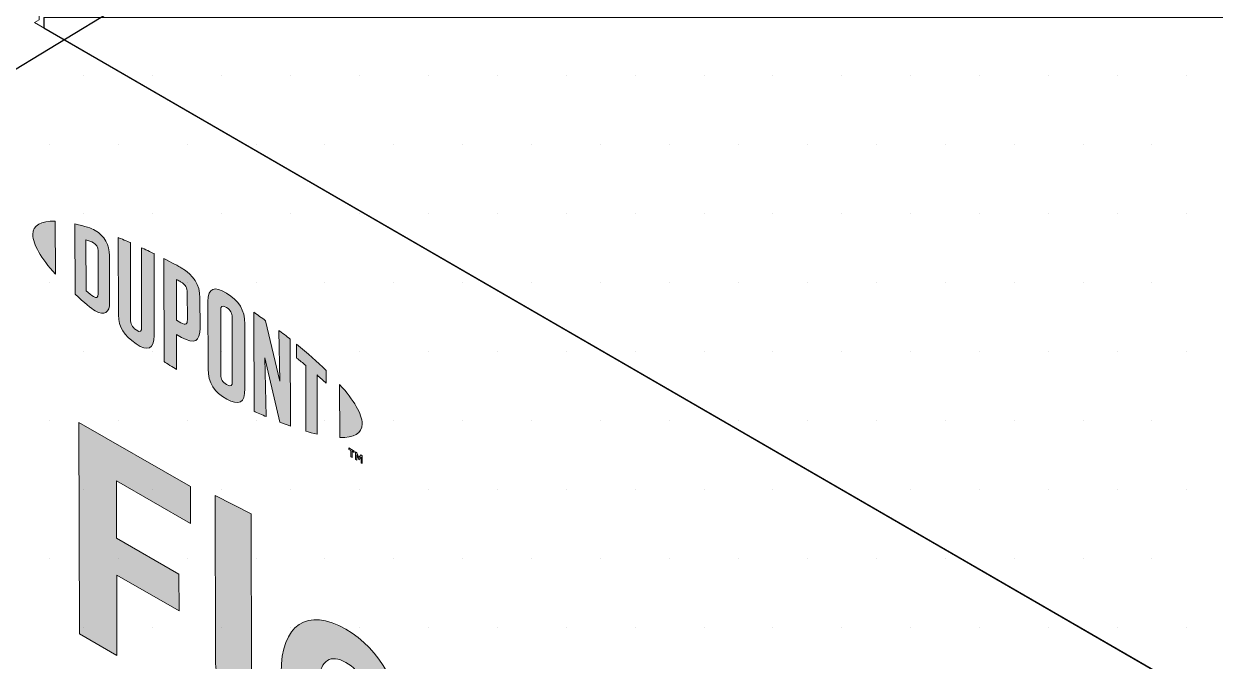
# Model space of a CAD drawing. Extents: x -1337 to 5791, y -3809 to 1769.
# Drawn here: x 672.42 to 695.76, y 1143.83 to 1156.31 of the extents above; entities that cross this region are included whole.
import ezdxf

# ---------------------------------------------------------------- set-up
doc = ezdxf.new("R2010")
doc.units = 0
doc.header["$MEASUREMENT"] = 0
doc.linetypes.add('AI-Linetype-49', pattern=[15, 9, -6])
for name, color, linetype, lineweight in [('.ATI-HATCH', 7, 'Continuous', 0), ('G-ANNO-TTLB', 7, 'Continuous', 0), ('TYVEK', 7, 'Continuous', 0)]:
    doc.layers.add(name, color=color, linetype=linetype, lineweight=lineweight)

# ---------------------------------------------------------------- blocks, each defined once
blk = doc.blocks.new('Block_88')
at = {"layer": '.ATI-HATCH'}
for points, knots in [([(699.603, 1114.952), (699.603, 1114.952), (728.372, 1098.309), (728.372, 1098.309), (728.372, 1098.309), (754.437, 1083.231), (754.437, 1083.231), (763.042, 1078.253), (774.053, 1081.193), (779.031, 1089.798), (780.616, 1092.538), (781.45, 1095.647), (781.45, 1098.812), (781.45, 1098.812), (781.45, 1132.236), (781.45, 1132.236), (781.45, 1132.236), (755.39, 1147.158), (755.39, 1147.158), (755.39, 1147.158), (755.39, 1147.146), (755.39, 1147.146), (755.39, 1147.146), (755.39, 1108.468), (755.39, 1108.468), (755.39, 1108.468), (728.372, 1124.097), (728.372, 1124.097), (728.372, 1124.097), (672.633, 1156.342), (672.633, 1156.342), (672.633, 1156.342), (672.719, 1156.39), (672.719, 1156.39), (672.719, 1156.39), (672.719, 1184.608), (672.719, 1184.608), (672.719, 1184.608), (650.324, 1197.447), (650.324, 1197.447), (650.324, 1197.447), (650.324, 1153.841), (650.324, 1153.841), (650.324, 1147.416), (653.749, 1141.478), (659.311, 1138.26), (659.311, 1138.26), (699.603, 1114.952), (699.603, 1114.952)], [0, 0, 0, 0, 1, 1, 1, 2, 2, 2, 3, 3, 3, 4, 4, 4, 5, 5, 5, 6, 6, 6, 7, 7, 7, 8, 8, 8, 9, 9, 9, 10, 10, 10, 11, 11, 11, 12, 12, 12, 13, 13, 13, 14, 14, 14, 15, 15, 15, 16, 16, 16, 16]), ([(728.372, 1124.097), (728.372, 1124.097), (755.34, 1108.497), (755.34, 1108.497), (755.34, 1108.497), (755.337, 1110.449), (755.337, 1110.449), (755.337, 1110.449), (755.39, 1122.418), (755.39, 1122.418), (755.39, 1122.418), (696.576, 1156.441), (696.576, 1156.441), (696.576, 1156.441), (672.811, 1156.441), (672.811, 1156.441), (672.811, 1156.441), (672.811, 1156.239), (672.811, 1156.239), (672.811, 1156.239), (728.372, 1124.097), (728.372, 1124.097)], [0, 0, 0, 0, 1, 1, 1, 2, 2, 2, 3, 3, 3, 4, 4, 4, 5, 5, 5, 6, 6, 6, 7, 7, 7, 7])]:
    blk.add_open_spline(points, degree=3, knots=knots, dxfattribs=at)
at = {"layer": '.ATI-HATCH', "color": 8, "lineweight": 0, "true_color": 0x808080}
for points in [[(673.595, 1155.293), (673.595, 1155.293), (673.595, 1155.293), (673.595, 1155.293)], [(674.945, 1155.293), (674.945, 1155.293), (674.945, 1155.293), (674.945, 1155.293)], [(676.295, 1155.293), (676.295, 1155.293), (676.295, 1155.293), (676.295, 1155.293)], [(677.645, 1155.293), (677.645, 1155.293), (677.645, 1155.293), (677.645, 1155.293)], [(678.995, 1155.293), (678.995, 1155.293), (678.995, 1155.293), (678.995, 1155.293)], [(680.345, 1155.293), (680.345, 1155.293), (680.345, 1155.293), (680.345, 1155.293)], [(681.695, 1155.293), (681.695, 1155.293), (681.695, 1155.293), (681.695, 1155.293)], [(683.045, 1155.293), (683.045, 1155.293), (683.045, 1155.293), (683.045, 1155.293)], [(684.395, 1155.293), (684.395, 1155.293), (684.395, 1155.293), (684.395, 1155.293)], [(685.745, 1155.293), (685.745, 1155.293), (685.745, 1155.293), (685.745, 1155.293)], [(687.095, 1155.293), (687.095, 1155.293), (687.095, 1155.293), (687.095, 1155.293)], [(688.445, 1155.293), (688.445, 1155.293), (688.445, 1155.293), (688.445, 1155.293)], [(689.795, 1155.293), (689.795, 1155.293), (689.795, 1155.293), (689.795, 1155.293)], [(691.145, 1155.293), (691.145, 1155.293), (691.145, 1155.293), (691.145, 1155.293)], [(692.495, 1155.293), (692.495, 1155.293), (692.495, 1155.293), (692.495, 1155.293)], [(693.845, 1155.293), (693.845, 1155.293), (693.845, 1155.293), (693.845, 1155.293)], [(695.195, 1155.293), (695.195, 1155.293), (695.195, 1155.293), (695.195, 1155.293)], [(672.92, 1153.943), (672.92, 1153.943), (672.92, 1153.943), (672.92, 1153.943)], [(674.27, 1153.943), (674.27, 1153.943), (674.27, 1153.943), (674.27, 1153.943)], [(675.62, 1153.943), (675.62, 1153.943), (675.62, 1153.943), (675.62, 1153.943)], [(676.97, 1153.943), (676.97, 1153.943), (676.97, 1153.943), (676.97, 1153.943)], [(678.32, 1153.943), (678.32, 1153.943), (678.32, 1153.943), (678.32, 1153.943)], [(679.67, 1153.943), (679.67, 1153.943), (679.67, 1153.943), (679.67, 1153.943)], [(681.02, 1153.943), (681.02, 1153.943), (681.02, 1153.943), (681.02, 1153.943)], [(682.37, 1153.943), (682.37, 1153.943), (682.37, 1153.943), (682.37, 1153.943)], [(683.72, 1153.943), (683.72, 1153.943), (683.72, 1153.943), (683.72, 1153.943)], [(685.07, 1153.943), (685.07, 1153.943), (685.07, 1153.943), (685.07, 1153.943)], [(686.42, 1153.943), (686.42, 1153.943), (686.42, 1153.943), (686.42, 1153.943)], [(687.77, 1153.943), (687.77, 1153.943), (687.77, 1153.943), (687.77, 1153.943)], [(689.12, 1153.943), (689.12, 1153.943), (689.12, 1153.943), (689.12, 1153.943)], [(690.47, 1153.943), (690.47, 1153.943), (690.47, 1153.943), (690.47, 1153.943)], [(691.82, 1153.943), (691.82, 1153.943), (691.82, 1153.943), (691.82, 1153.943)], [(693.17, 1153.943), (693.17, 1153.943), (693.17, 1153.943), (693.17, 1153.943)], [(694.52, 1153.943), (694.52, 1153.943), (694.52, 1153.943), (694.52, 1153.943)], [(673.595, 1152.593), (673.595, 1152.593), (673.595, 1152.593), (673.595, 1152.593)], [(674.945, 1152.593), (674.945, 1152.593), (674.945, 1152.593), (674.945, 1152.593)], [(676.295, 1152.593), (676.295, 1152.593), (676.295, 1152.593), (676.295, 1152.593)], [(677.645, 1152.593), (677.645, 1152.593), (677.645, 1152.593), (677.645, 1152.593)], [(678.995, 1152.593), (678.995, 1152.593), (678.995, 1152.593), (678.995, 1152.593)], [(680.345, 1152.593), (680.345, 1152.593), (680.345, 1152.593), (680.345, 1152.593)], [(681.695, 1152.593), (681.695, 1152.593), (681.695, 1152.593), (681.695, 1152.593)], [(683.045, 1152.593), (683.045, 1152.593), (683.045, 1152.593), (683.045, 1152.593)], [(684.395, 1152.593), (684.395, 1152.593), (684.395, 1152.593), (684.395, 1152.593)], [(685.745, 1152.593), (685.745, 1152.593), (685.745, 1152.593), (685.745, 1152.593)], [(687.095, 1152.593), (687.095, 1152.593), (687.095, 1152.593), (687.095, 1152.593)], [(688.445, 1152.593), (688.445, 1152.593), (688.445, 1152.593), (688.445, 1152.593)], [(689.795, 1152.593), (689.795, 1152.593), (689.795, 1152.593), (689.795, 1152.593)], [(691.145, 1152.593), (691.145, 1152.593), (691.145, 1152.593), (691.145, 1152.593)], [(692.495, 1152.593), (692.495, 1152.593), (692.495, 1152.593), (692.495, 1152.593)], [(693.845, 1152.593), (693.845, 1152.593), (693.845, 1152.593), (693.845, 1152.593)], [(695.195, 1152.593), (695.195, 1152.593), (695.195, 1152.593), (695.195, 1152.593)], [(672.92, 1151.243), (672.92, 1151.243), (672.92, 1151.243), (672.92, 1151.243)], [(674.27, 1151.243), (674.27, 1151.243), (674.27, 1151.243), (674.27, 1151.243)], [(675.62, 1151.243), (675.62, 1151.243), (675.62, 1151.243), (675.62, 1151.243)], [(676.97, 1151.243), (676.97, 1151.243), (676.97, 1151.243), (676.97, 1151.243)], [(678.32, 1151.243), (678.32, 1151.243), (678.32, 1151.243), (678.32, 1151.243)], [(679.67, 1151.243), (679.67, 1151.243), (679.67, 1151.243), (679.67, 1151.243)], [(681.02, 1151.243), (681.02, 1151.243), (681.02, 1151.243), (681.02, 1151.243)], [(682.37, 1151.243), (682.37, 1151.243), (682.37, 1151.243), (682.37, 1151.243)], [(683.72, 1151.243), (683.72, 1151.243), (683.72, 1151.243), (683.72, 1151.243)], [(685.07, 1151.243), (685.07, 1151.243), (685.07, 1151.243), (685.07, 1151.243)], [(686.42, 1151.243), (686.42, 1151.243), (686.42, 1151.243), (686.42, 1151.243)], [(687.77, 1151.243), (687.77, 1151.243), (687.77, 1151.243), (687.77, 1151.243)], [(689.12, 1151.243), (689.12, 1151.243), (689.12, 1151.243), (689.12, 1151.243)], [(690.47, 1151.243), (690.47, 1151.243), (690.47, 1151.243), (690.47, 1151.243)], [(691.82, 1151.243), (691.82, 1151.243), (691.82, 1151.243), (691.82, 1151.243)], [(693.17, 1151.243), (693.17, 1151.243), (693.17, 1151.243), (693.17, 1151.243)], [(694.52, 1151.243), (694.52, 1151.243), (694.52, 1151.243), (694.52, 1151.243)], [(673.595, 1149.893), (673.595, 1149.893), (673.595, 1149.893), (673.595, 1149.893)], [(674.945, 1149.893), (674.945, 1149.893), (674.945, 1149.893), (674.945, 1149.893)], [(676.295, 1149.893), (676.295, 1149.893), (676.295, 1149.893), (676.295, 1149.893)], [(677.645, 1149.893), (677.645, 1149.893), (677.645, 1149.893), (677.645, 1149.893)], [(678.995, 1149.893), (678.995, 1149.893), (678.995, 1149.893), (678.995, 1149.893)], [(680.345, 1149.893), (680.345, 1149.893), (680.345, 1149.893), (680.345, 1149.893)], [(681.695, 1149.893), (681.695, 1149.893), (681.695, 1149.893), (681.695, 1149.893)], [(683.045, 1149.893), (683.045, 1149.893), (683.045, 1149.893), (683.045, 1149.893)], [(684.395, 1149.893), (684.395, 1149.893), (684.395, 1149.893), (684.395, 1149.893)], [(685.745, 1149.893), (685.745, 1149.893), (685.745, 1149.893), (685.745, 1149.893)], [(687.095, 1149.893), (687.095, 1149.893), (687.095, 1149.893), (687.095, 1149.893)], [(688.445, 1149.893), (688.445, 1149.893), (688.445, 1149.893), (688.445, 1149.893)], [(689.795, 1149.893), (689.795, 1149.893), (689.795, 1149.893), (689.795, 1149.893)], [(691.145, 1149.893), (691.145, 1149.893), (691.145, 1149.893), (691.145, 1149.893)], [(692.495, 1149.893), (692.495, 1149.893), (692.495, 1149.893), (692.495, 1149.893)], [(693.845, 1149.893), (693.845, 1149.893), (693.845, 1149.893), (693.845, 1149.893)], [(695.195, 1149.893), (695.195, 1149.893), (695.195, 1149.893), (695.195, 1149.893)], [(672.92, 1148.543), (672.92, 1148.543), (672.92, 1148.543), (672.92, 1148.543)], [(674.27, 1148.543), (674.27, 1148.543), (674.27, 1148.543), (674.27, 1148.543)], [(675.62, 1148.543), (675.62, 1148.543), (675.62, 1148.543), (675.62, 1148.543)], [(676.97, 1148.543), (676.97, 1148.543), (676.97, 1148.543), (676.97, 1148.543)], [(678.32, 1148.543), (678.32, 1148.543), (678.32, 1148.543), (678.32, 1148.543)], [(679.67, 1148.543), (679.67, 1148.543), (679.67, 1148.543), (679.67, 1148.543)], [(681.02, 1148.543), (681.02, 1148.543), (681.02, 1148.543), (681.02, 1148.543)], [(682.37, 1148.543), (682.37, 1148.543), (682.37, 1148.543), (682.37, 1148.543)], [(683.72, 1148.543), (683.72, 1148.543), (683.72, 1148.543), (683.72, 1148.543)], [(685.07, 1148.543), (685.07, 1148.543), (685.07, 1148.543), (685.07, 1148.543)], [(686.42, 1148.543), (686.42, 1148.543), (686.42, 1148.543), (686.42, 1148.543)], [(687.77, 1148.543), (687.77, 1148.543), (687.77, 1148.543), (687.77, 1148.543)], [(689.12, 1148.543), (689.12, 1148.543), (689.12, 1148.543), (689.12, 1148.543)], [(690.47, 1148.543), (690.47, 1148.543), (690.47, 1148.543), (690.47, 1148.543)], [(691.82, 1148.543), (691.82, 1148.543), (691.82, 1148.543), (691.82, 1148.543)], [(693.17, 1148.543), (693.17, 1148.543), (693.17, 1148.543), (693.17, 1148.543)], [(694.52, 1148.543), (694.52, 1148.543), (694.52, 1148.543), (694.52, 1148.543)], [(673.595, 1147.193), (673.595, 1147.193), (673.595, 1147.193), (673.595, 1147.193)], [(674.945, 1147.193), (674.945, 1147.193), (674.945, 1147.193), (674.945, 1147.193)], [(676.295, 1147.193), (676.295, 1147.193), (676.295, 1147.193), (676.295, 1147.193)], [(677.645, 1147.193), (677.645, 1147.193), (677.645, 1147.193), (677.645, 1147.193)], [(678.995, 1147.193), (678.995, 1147.193), (678.995, 1147.193), (678.995, 1147.193)], [(680.345, 1147.193), (680.345, 1147.193), (680.345, 1147.193), (680.345, 1147.193)], [(681.695, 1147.193), (681.695, 1147.193), (681.695, 1147.193), (681.695, 1147.193)], [(683.045, 1147.193), (683.045, 1147.193), (683.045, 1147.193), (683.045, 1147.193)], [(684.395, 1147.193), (684.395, 1147.193), (684.395, 1147.193), (684.395, 1147.193)], [(685.745, 1147.193), (685.745, 1147.193), (685.745, 1147.193), (685.745, 1147.193)], [(687.095, 1147.193), (687.095, 1147.193), (687.095, 1147.193), (687.095, 1147.193)], [(688.445, 1147.193), (688.445, 1147.193), (688.445, 1147.193), (688.445, 1147.193)], [(689.795, 1147.193), (689.795, 1147.193), (689.795, 1147.193), (689.795, 1147.193)], [(691.145, 1147.193), (691.145, 1147.193), (691.145, 1147.193), (691.145, 1147.193)], [(692.495, 1147.193), (692.495, 1147.193), (692.495, 1147.193), (692.495, 1147.193)], [(693.845, 1147.193), (693.845, 1147.193), (693.845, 1147.193), (693.845, 1147.193)], [(695.195, 1147.193), (695.195, 1147.193), (695.195, 1147.193), (695.195, 1147.193)], [(672.92, 1145.843), (672.92, 1145.843), (672.92, 1145.843), (672.92, 1145.843)], [(674.27, 1145.843), (674.27, 1145.843), (674.27, 1145.843), (674.27, 1145.843)], [(675.62, 1145.843), (675.62, 1145.843), (675.62, 1145.843), (675.62, 1145.843)], [(676.97, 1145.843), (676.97, 1145.843), (676.97, 1145.843), (676.97, 1145.843)], [(678.32, 1145.843), (678.32, 1145.843), (678.32, 1145.843), (678.32, 1145.843)], [(679.67, 1145.843), (679.67, 1145.843), (679.67, 1145.843), (679.67, 1145.843)], [(681.02, 1145.843), (681.02, 1145.843), (681.02, 1145.843), (681.02, 1145.843)], [(682.37, 1145.843), (682.37, 1145.843), (682.37, 1145.843), (682.37, 1145.843)], [(683.72, 1145.843), (683.72, 1145.843), (683.72, 1145.843), (683.72, 1145.843)], [(685.07, 1145.843), (685.07, 1145.843), (685.07, 1145.843), (685.07, 1145.843)], [(686.42, 1145.843), (686.42, 1145.843), (686.42, 1145.843), (686.42, 1145.843)], [(687.77, 1145.843), (687.77, 1145.843), (687.77, 1145.843), (687.77, 1145.843)], [(689.12, 1145.843), (689.12, 1145.843), (689.12, 1145.843), (689.12, 1145.843)], [(690.47, 1145.843), (690.47, 1145.843), (690.47, 1145.843), (690.47, 1145.843)], [(691.82, 1145.843), (691.82, 1145.843), (691.82, 1145.843), (691.82, 1145.843)], [(693.17, 1145.843), (693.17, 1145.843), (693.17, 1145.843), (693.17, 1145.843)], [(694.52, 1145.843), (694.52, 1145.843), (694.52, 1145.843), (694.52, 1145.843)], [(673.595, 1144.493), (673.595, 1144.493), (673.595, 1144.493), (673.595, 1144.493)], [(674.945, 1144.493), (674.945, 1144.493), (674.945, 1144.493), (674.945, 1144.493)], [(676.295, 1144.493), (676.295, 1144.493), (676.295, 1144.493), (676.295, 1144.493)], [(677.645, 1144.493), (677.645, 1144.493), (677.645, 1144.493), (677.645, 1144.493)], [(678.995, 1144.493), (678.995, 1144.493), (678.995, 1144.493), (678.995, 1144.493)], [(680.345, 1144.493), (680.345, 1144.493), (680.345, 1144.493), (680.345, 1144.493)], [(681.695, 1144.493), (681.695, 1144.493), (681.695, 1144.493), (681.695, 1144.493)], [(683.045, 1144.493), (683.045, 1144.493), (683.045, 1144.493), (683.045, 1144.493)], [(684.395, 1144.493), (684.395, 1144.493), (684.395, 1144.493), (684.395, 1144.493)], [(685.745, 1144.493), (685.745, 1144.493), (685.745, 1144.493), (685.745, 1144.493)], [(687.095, 1144.493), (687.095, 1144.493), (687.095, 1144.493), (687.095, 1144.493)], [(688.445, 1144.493), (688.445, 1144.493), (688.445, 1144.493), (688.445, 1144.493)], [(689.795, 1144.493), (689.795, 1144.493), (689.795, 1144.493), (689.795, 1144.493)], [(691.145, 1144.493), (691.145, 1144.493), (691.145, 1144.493), (691.145, 1144.493)], [(692.495, 1144.493), (692.495, 1144.493), (692.495, 1144.493), (692.495, 1144.493)], [(693.845, 1144.493), (693.845, 1144.493), (693.845, 1144.493), (693.845, 1144.493)], [(695.195, 1144.493), (695.195, 1144.493), (695.195, 1144.493), (695.195, 1144.493)]]:
    blk.add_open_spline(points, degree=3, dxfattribs=at)
blk = doc.blocks.new('Block_351')
at = {"layer": 'TYVEK', "true_color": 0x003b71, "transparency": 33554687}
h = blk.add_hatch(color=156, dxfattribs=at)
h.dxf.hatch_style = 2
edge = h.paths.add_edge_path()
edge.add_spline(control_points=[(673.51, 1144.366), (673.51, 1144.366), (673.5, 1148.507), (673.5, 1148.507), (673.5, 1148.507), (675.685, 1147.253), (675.685, 1147.253), (675.685, 1147.253), (675.687, 1146.531), (675.687, 1146.531), (675.687, 1146.531), (674.235, 1147.364), (674.235, 1147.364), (674.235, 1147.364), (674.238, 1146.24), (674.238, 1146.24), (674.238, 1146.24), (675.459, 1145.539), (675.459, 1145.539), (675.459, 1145.539), (675.461, 1144.818), (675.461, 1144.818), (675.461, 1144.818), (674.24, 1145.519), (674.24, 1145.519), (674.24, 1145.519), (674.243, 1143.945), (674.243, 1143.945), (674.243, 1143.945), (673.51, 1144.366), (673.51, 1144.366)], knot_values=[0, 0, 0, 0, 1, 1, 1, 2, 2, 2, 3, 3, 3, 4, 4, 4, 5, 5, 5, 6, 6, 6, 7, 7, 7, 8, 8, 8, 9, 9, 9, 10, 10, 10, 10], degree=3, periodic=0)
h = blk.add_hatch(color=156, dxfattribs=at)
h.dxf.hatch_style = 2
edge = h.paths.add_edge_path()
edge.add_spline(control_points=[(676.883, 1143.523), (676.884, 1143.203), (676.956, 1142.991), (677.161, 1142.873), (677.212, 1142.843), (677.264, 1142.82), (677.31, 1142.805), (677.31, 1142.805), (677.363, 1142.131), (677.363, 1142.131), (677.265, 1142.163), (677.106, 1142.231), (677.004, 1142.29), (676.414, 1142.628), (676.177, 1143.208), (676.175, 1143.917), (676.175, 1143.917), (676.167, 1147.076), (676.167, 1147.076), (676.167, 1147.076), (676.875, 1146.717), (676.875, 1146.717), (676.875, 1146.717), (676.883, 1143.523), (676.883, 1143.523)], knot_values=[0, 0, 0, 0, 1, 1, 1, 2, 2, 2, 3, 3, 3, 4, 4, 4, 5, 5, 5, 6, 6, 6, 7, 7, 7, 8, 8, 8, 8], degree=3, periodic=0)
h = blk.add_hatch(color=156, dxfattribs=at)
h.dxf.hatch_style = 2
edge = h.paths.add_edge_path()
edge.add_spline(control_points=[(678.194, 1143.473), (678.194, 1143.473), (679.169, 1142.913), (679.169, 1142.913), (679.169, 1142.913), (679.169, 1142.984), (679.169, 1142.984), (679.168, 1143.315), (679.014, 1143.646), (678.731, 1143.808), (678.434, 1143.979), (678.24, 1143.849), (678.194, 1143.473)], knot_values=[0, 0, 0, 0, 1, 1, 1, 2, 2, 2, 3, 3, 3, 4, 4, 4, 4], degree=3, periodic=0)
edge = h.paths.add_edge_path()
edge.add_spline(control_points=[(679.753, 1140.912), (679.527, 1140.923), (679.194, 1141.032), (678.856, 1141.226), (678.03, 1141.701), (677.464, 1142.628), (677.461, 1143.61), (677.459, 1144.551), (677.976, 1144.892), (678.73, 1144.459), (679.402, 1144.073), (679.844, 1143.27), (679.846, 1142.477), (679.847, 1142.3), (679.837, 1142.152), (679.827, 1142.039), (679.827, 1142.039), (678.206, 1142.97), (678.206, 1142.97), (678.274, 1142.458), (678.515, 1142.107), (678.926, 1141.871), (679.177, 1141.727), (679.418, 1141.654), (679.638, 1141.634), (679.638, 1141.634), (679.753, 1140.912), (679.753, 1140.912)], knot_values=[0, 0, 0, 0, 1, 1, 1, 2, 2, 2, 3, 3, 3, 4, 4, 4, 5, 5, 5, 6, 6, 6, 7, 7, 7, 8, 8, 8, 9, 9, 9, 9], degree=3, periodic=0)
at = {"layer": 'TYVEK'}
for points, knots in [([(673.51, 1144.366), (673.51, 1144.366), (673.5, 1148.507), (673.5, 1148.507), (673.5, 1148.507), (675.685, 1147.253), (675.685, 1147.253), (675.685, 1147.253), (675.687, 1146.531), (675.687, 1146.531), (675.687, 1146.531), (674.235, 1147.364), (674.235, 1147.364), (674.235, 1147.364), (674.238, 1146.24), (674.238, 1146.24), (674.238, 1146.24), (675.459, 1145.539), (675.459, 1145.539), (675.459, 1145.539), (675.461, 1144.818), (675.461, 1144.818), (675.461, 1144.818), (674.24, 1145.519), (674.24, 1145.519), (674.24, 1145.519), (674.243, 1143.945), (674.243, 1143.945), (674.243, 1143.945), (673.51, 1144.366), (673.51, 1144.366)], [0, 0, 0, 0, 1, 1, 1, 2, 2, 2, 3, 3, 3, 4, 4, 4, 5, 5, 5, 6, 6, 6, 7, 7, 7, 8, 8, 8, 9, 9, 9, 10, 10, 10, 10]), ([(676.883, 1143.523), (676.884, 1143.203), (676.956, 1142.991), (677.161, 1142.873), (677.212, 1142.843), (677.264, 1142.82), (677.31, 1142.805), (677.31, 1142.805), (677.363, 1142.131), (677.363, 1142.131), (677.265, 1142.163), (677.106, 1142.231), (677.004, 1142.29), (676.414, 1142.628), (676.177, 1143.208), (676.175, 1143.917), (676.175, 1143.917), (676.167, 1147.076), (676.167, 1147.076), (676.167, 1147.076), (676.875, 1146.717), (676.875, 1146.717), (676.875, 1146.717), (676.883, 1143.523), (676.883, 1143.523)], [0, 0, 0, 0, 1, 1, 1, 2, 2, 2, 3, 3, 3, 4, 4, 4, 5, 5, 5, 6, 6, 6, 7, 7, 7, 8, 8, 8, 8]), ([(679.753, 1140.912), (679.527, 1140.923), (679.194, 1141.032), (678.856, 1141.226), (678.03, 1141.701), (677.464, 1142.628), (677.461, 1143.61), (677.459, 1144.551), (677.976, 1144.892), (678.73, 1144.459), (679.402, 1144.073), (679.844, 1143.27), (679.846, 1142.477), (679.847, 1142.3), (679.837, 1142.152), (679.827, 1142.039), (679.827, 1142.039), (678.206, 1142.97), (678.206, 1142.97), (678.274, 1142.458), (678.515, 1142.107), (678.926, 1141.871), (679.177, 1141.727), (679.418, 1141.654), (679.638, 1141.634), (679.638, 1141.634), (679.753, 1140.912), (679.753, 1140.912)], [0, 0, 0, 0, 1, 1, 1, 2, 2, 2, 3, 3, 3, 4, 4, 4, 5, 5, 5, 6, 6, 6, 7, 7, 7, 8, 8, 8, 9, 9, 9, 9]), ([(678.194, 1143.473), (678.194, 1143.473), (679.169, 1142.913), (679.169, 1142.913), (679.169, 1142.913), (679.169, 1142.984), (679.169, 1142.984), (679.168, 1143.315), (679.014, 1143.646), (678.731, 1143.808), (678.434, 1143.979), (678.24, 1143.849), (678.194, 1143.473)], [0, 0, 0, 0, 1, 1, 1, 2, 2, 2, 3, 3, 3, 4, 4, 4, 4])]:
    blk.add_open_spline(points, degree=3, knots=knots, dxfattribs=at)
blk = doc.blocks.new('Block_352')
at = {"layer": 'TYVEK', "true_color": 0x003b71, "transparency": 33554687}
h = blk.add_hatch(color=156, dxfattribs=at)
h.dxf.hatch_style = 2
edge = h.paths.add_edge_path()
edge.add_spline(control_points=[(672.597, 1152.186), (672.598, 1151.995), (672.759, 1151.725), (673.039, 1151.411), (673.039, 1151.411), (673.036, 1152.451), (673.036, 1152.451), (672.757, 1152.459), (672.597, 1152.374), (672.597, 1152.186)], knot_values=[0, 0, 0, 0, 1, 1, 1, 2, 2, 2, 3, 3, 3, 3], degree=3, periodic=0)
h = blk.add_hatch(color=156, dxfattribs=at)
h.dxf.hatch_style = 2
edge = h.paths.add_edge_path()
edge.add_spline(control_points=[(673.879, 1151.026), (673.879, 1150.946), (673.837, 1150.943), (673.788, 1150.972), (673.749, 1150.994), (673.689, 1151.044), (673.641, 1151.088), (673.641, 1151.088), (673.638, 1152.082), (673.638, 1152.082), (673.687, 1152.069), (673.746, 1152.05), (673.785, 1152.028), (673.835, 1152), (673.876, 1151.949), (673.877, 1151.87), (673.877, 1151.87), (673.879, 1151.026), (673.879, 1151.026)], knot_values=[0, 0, 0, 0, 1, 1, 1, 2, 2, 2, 3, 3, 3, 4, 4, 4, 5, 5, 5, 6, 6, 6, 6], degree=3, periodic=0)
edge = h.paths.add_edge_path()
edge.add_spline(control_points=[(673.817, 1152.269), (673.739, 1152.314), (673.626, 1152.352), (673.423, 1152.397), (673.423, 1152.397), (673.426, 1151.019), (673.426, 1151.019), (673.605, 1150.853), (673.743, 1150.738), (673.821, 1150.693), (674.001, 1150.59), (674.102, 1150.659), (674.102, 1150.862), (674.102, 1150.862), (674.099, 1151.777), (674.099, 1151.777), (674.099, 1151.981), (673.997, 1152.166), (673.817, 1152.269)], knot_values=[0, 0, 0, 0, 1, 1, 1, 2, 2, 2, 3, 3, 3, 4, 4, 4, 5, 5, 5, 6, 6, 6, 6], degree=3, periodic=0)
h = blk.add_hatch(color=156, dxfattribs=at)
h.dxf.hatch_style = 2
edge = h.paths.add_edge_path()
edge.add_spline(control_points=[(674.729, 1150.376), (674.729, 1150.296), (674.706, 1150.259), (674.619, 1150.321), (674.535, 1150.382), (674.512, 1150.436), (674.511, 1150.531), (674.511, 1150.531), (674.508, 1152.03), (674.508, 1152.03), (674.452, 1152.055), (674.326, 1152.107), (674.272, 1152.129), (674.272, 1152.129), (674.276, 1150.613), (674.276, 1150.613), (674.277, 1150.37), (674.379, 1150.218), (674.62, 1150.047), (674.841, 1149.891), (674.976, 1149.943), (674.975, 1150.211), (674.975, 1150.211), (674.971, 1151.814), (674.971, 1151.814), (674.925, 1151.837), (674.774, 1151.909), (674.725, 1151.931), (674.725, 1151.931), (674.729, 1150.376), (674.729, 1150.376)], knot_values=[0, 0, 0, 0, 1, 1, 1, 2, 2, 2, 3, 3, 3, 4, 4, 4, 5, 5, 5, 6, 6, 6, 7, 7, 7, 8, 8, 8, 9, 9, 9, 10, 10, 10, 10], degree=3, periodic=0)
h = blk.add_hatch(color=156, dxfattribs=at)
h.dxf.hatch_style = 2
edge = h.paths.add_edge_path()
edge.add_spline(control_points=[(675.624, 1150.52), (675.624, 1150.433), (675.598, 1150.405), (675.498, 1150.462), (675.498, 1150.462), (675.412, 1150.511), (675.412, 1150.511), (675.412, 1150.511), (675.41, 1151.307), (675.41, 1151.307), (675.448, 1151.288), (675.469, 1151.276), (675.492, 1151.263), (675.6, 1151.201), (675.622, 1151.141), (675.623, 1151.052), (675.623, 1151.052), (675.624, 1150.52), (675.624, 1150.52)], knot_values=[0, 0, 0, 0, 1, 1, 1, 2, 2, 2, 3, 3, 3, 4, 4, 4, 5, 5, 5, 6, 6, 6, 6], degree=3, periodic=0)
edge = h.paths.add_edge_path()
edge.add_spline(control_points=[(675.505, 1151.537), (675.463, 1151.561), (675.307, 1151.645), (675.163, 1151.717), (675.163, 1151.717), (675.168, 1149.699), (675.168, 1149.699), (675.217, 1149.668), (675.345, 1149.587), (675.414, 1149.545), (675.414, 1149.545), (675.412, 1150.23), (675.412, 1150.23), (675.412, 1150.23), (675.509, 1150.175), (675.509, 1150.175), (675.766, 1150.028), (675.873, 1150.1), (675.872, 1150.356), (675.872, 1150.356), (675.871, 1150.951), (675.871, 1150.951), (675.87, 1151.202), (675.75, 1151.396), (675.505, 1151.537)], knot_values=[0, 0, 0, 0, 1, 1, 1, 2, 2, 2, 3, 3, 3, 4, 4, 4, 5, 5, 5, 6, 6, 6, 7, 7, 7, 8, 8, 8, 8], degree=3, periodic=0)
h = blk.add_hatch(color=156, dxfattribs=at)
h.dxf.hatch_style = 2
edge = h.paths.add_edge_path()
edge.add_spline(control_points=[(676.504, 1149.311), (676.504, 1149.231), (676.481, 1149.203), (676.394, 1149.25), (676.305, 1149.299), (676.28, 1149.357), (676.28, 1149.44), (676.28, 1149.44), (676.277, 1150.698), (676.277, 1150.698), (676.277, 1150.781), (676.301, 1150.812), (676.391, 1150.758), (676.478, 1150.705), (676.501, 1150.649), (676.501, 1150.569), (676.501, 1150.569), (676.504, 1149.311), (676.504, 1149.311)], knot_values=[0, 0, 0, 0, 1, 1, 1, 2, 2, 2, 3, 3, 3, 4, 4, 4, 5, 5, 5, 6, 6, 6, 6], degree=3, periodic=0)
edge = h.paths.add_edge_path()
edge.add_spline(control_points=[(676.39, 1151.04), (676.162, 1151.184), (676.027, 1151.145), (676.027, 1150.88), (676.027, 1150.88), (676.03, 1149.559), (676.03, 1149.559), (676.031, 1149.279), (676.154, 1149.093), (676.395, 1148.967), (676.631, 1148.843), (676.753, 1148.876), (676.752, 1149.174), (676.752, 1149.174), (676.749, 1150.435), (676.749, 1150.435), (676.749, 1150.719), (676.637, 1150.884), (676.39, 1151.04)], knot_values=[0, 0, 0, 0, 1, 1, 1, 2, 2, 2, 3, 3, 3, 4, 4, 4, 5, 5, 5, 6, 6, 6, 6], degree=3, periodic=0)
h = blk.add_hatch(color=156, dxfattribs=at)
h.dxf.hatch_style = 2
edge = h.paths.add_edge_path()
edge.add_spline(control_points=[(677.434, 1149.318), (677.434, 1149.318), (677.158, 1150.501), (677.158, 1150.501), (677.084, 1150.555), (676.994, 1150.618), (676.925, 1150.665), (676.925, 1150.665), (676.93, 1148.728), (676.93, 1148.728), (676.979, 1148.705), (677.103, 1148.65), (677.167, 1148.623), (677.167, 1148.623), (677.144, 1149.776), (677.144, 1149.776), (677.144, 1149.776), (677.436, 1148.513), (677.436, 1148.513), (677.497, 1148.489), (677.587, 1148.456), (677.646, 1148.435), (677.646, 1148.435), (677.641, 1150.137), (677.641, 1150.137), (677.58, 1150.186), (677.468, 1150.272), (677.414, 1150.312), (677.414, 1150.312), (677.434, 1149.318), (677.434, 1149.318)], knot_values=[0, 0, 0, 0, 1, 1, 1, 2, 2, 2, 3, 3, 3, 4, 4, 4, 5, 5, 5, 6, 6, 6, 7, 7, 7, 8, 8, 8, 9, 9, 9, 10, 10, 10, 10], degree=3, periodic=0)
h = blk.add_hatch(color=156, dxfattribs=at)
h.dxf.hatch_style = 2
edge = h.paths.add_edge_path()
edge.add_spline(control_points=[(677.764, 1149.769), (677.825, 1149.722), (677.885, 1149.673), (677.943, 1149.625), (677.943, 1149.625), (677.946, 1148.337), (677.946, 1148.337), (678, 1148.321), (678.1, 1148.294), (678.166, 1148.278), (678.166, 1148.278), (678.164, 1149.438), (678.164, 1149.438), (678.227, 1149.382), (678.288, 1149.328), (678.343, 1149.278), (678.343, 1149.278), (678.342, 1149.527), (678.342, 1149.527), (678.168, 1149.697), (677.981, 1149.861), (677.763, 1150.039), (677.763, 1150.039), (677.764, 1149.769), (677.764, 1149.769)], knot_values=[0, 0, 0, 0, 1, 1, 1, 2, 2, 2, 3, 3, 3, 4, 4, 4, 5, 5, 5, 6, 6, 6, 7, 7, 7, 8, 8, 8, 8], degree=3, periodic=0)
h = blk.add_hatch(color=156, dxfattribs=at)
h.dxf.hatch_style = 2
edge = h.paths.add_edge_path()
edge.add_spline(control_points=[(679.048, 1148.482), (679.049, 1148.291), (678.889, 1148.205), (678.609, 1148.213), (678.609, 1148.213), (678.607, 1149.253), (678.607, 1149.253), (678.887, 1148.94), (679.048, 1148.671), (679.048, 1148.482)], knot_values=[0, 0, 0, 0, 1, 1, 1, 2, 2, 2, 3, 3, 3, 3], degree=3, periodic=0)
h = blk.add_hatch(color=156, dxfattribs=at)
h.dxf.hatch_style = 2
edge = h.paths.add_edge_path()
edge.add_spline(control_points=[(678.919, 1147.931), (678.919, 1147.931), (678.946, 1147.916), (678.946, 1147.916), (678.946, 1147.916), (678.985, 1147.822), (678.985, 1147.822), (678.985, 1147.822), (679.024, 1147.871), (679.024, 1147.871), (679.024, 1147.871), (679.05, 1147.856), (679.05, 1147.856), (679.05, 1147.856), (679.05, 1147.706), (679.05, 1147.706), (679.05, 1147.706), (679.026, 1147.72), (679.026, 1147.72), (679.026, 1147.72), (679.026, 1147.827), (679.026, 1147.827), (679.026, 1147.827), (678.986, 1147.778), (678.986, 1147.778), (678.986, 1147.778), (678.984, 1147.78), (678.984, 1147.78), (678.984, 1147.78), (678.943, 1147.874), (678.943, 1147.874), (678.943, 1147.874), (678.944, 1147.768), (678.944, 1147.768), (678.944, 1147.768), (678.92, 1147.781), (678.92, 1147.781), (678.92, 1147.781), (678.919, 1147.931), (678.919, 1147.931)], knot_values=[0, 0, 0, 0, 1, 1, 1, 2, 2, 2, 3, 3, 3, 4, 4, 4, 5, 5, 5, 6, 6, 6, 7, 7, 7, 8, 8, 8, 9, 9, 9, 10, 10, 10, 11, 11, 11, 12, 12, 12, 13, 13, 13, 13], degree=3, periodic=0)
edge = h.paths.add_edge_path()
edge.add_spline(control_points=[(678.826, 1147.958), (678.826, 1147.958), (678.786, 1147.981), (678.786, 1147.981), (678.786, 1147.981), (678.786, 1148.008), (678.786, 1148.008), (678.786, 1148.008), (678.891, 1147.947), (678.891, 1147.947), (678.891, 1147.947), (678.891, 1147.921), (678.891, 1147.921), (678.891, 1147.921), (678.851, 1147.944), (678.851, 1147.944), (678.851, 1147.944), (678.852, 1147.82), (678.852, 1147.82), (678.852, 1147.82), (678.827, 1147.835), (678.827, 1147.835), (678.827, 1147.835), (678.826, 1147.958), (678.826, 1147.958)], knot_values=[0, 0, 0, 0, 1, 1, 1, 2, 2, 2, 3, 3, 3, 4, 4, 4, 5, 5, 5, 6, 6, 6, 7, 7, 7, 8, 8, 8, 8], degree=3, periodic=0)
at = {"layer": 'TYVEK'}
for points, knots in [([(672.597, 1152.186), (672.598, 1151.995), (672.759, 1151.725), (673.039, 1151.411), (673.039, 1151.411), (673.036, 1152.451), (673.036, 1152.451), (672.757, 1152.459), (672.597, 1152.374), (672.597, 1152.186)], [0, 0, 0, 0, 1, 1, 1, 2, 2, 2, 3, 3, 3, 3]), ([(673.817, 1152.269), (673.739, 1152.314), (673.626, 1152.352), (673.423, 1152.397), (673.423, 1152.397), (673.426, 1151.019), (673.426, 1151.019), (673.605, 1150.853), (673.743, 1150.738), (673.821, 1150.693), (674.001, 1150.59), (674.102, 1150.659), (674.102, 1150.862), (674.102, 1150.862), (674.099, 1151.777), (674.099, 1151.777), (674.099, 1151.981), (673.997, 1152.166), (673.817, 1152.269)], [0, 0, 0, 0, 1, 1, 1, 2, 2, 2, 3, 3, 3, 4, 4, 4, 5, 5, 5, 6, 6, 6, 6]), ([(673.879, 1151.026), (673.879, 1150.946), (673.837, 1150.943), (673.788, 1150.972), (673.749, 1150.994), (673.689, 1151.044), (673.641, 1151.088), (673.641, 1151.088), (673.638, 1152.082), (673.638, 1152.082), (673.687, 1152.069), (673.746, 1152.05), (673.785, 1152.028), (673.835, 1152), (673.876, 1151.949), (673.877, 1151.87), (673.877, 1151.87), (673.879, 1151.026), (673.879, 1151.026)], [0, 0, 0, 0, 1, 1, 1, 2, 2, 2, 3, 3, 3, 4, 4, 4, 5, 5, 5, 6, 6, 6, 6]), ([(674.729, 1150.376), (674.729, 1150.296), (674.706, 1150.259), (674.619, 1150.321), (674.535, 1150.382), (674.512, 1150.436), (674.511, 1150.531), (674.511, 1150.531), (674.508, 1152.03), (674.508, 1152.03), (674.452, 1152.055), (674.326, 1152.107), (674.272, 1152.129), (674.272, 1152.129), (674.276, 1150.613), (674.276, 1150.613), (674.277, 1150.37), (674.379, 1150.218), (674.62, 1150.047), (674.841, 1149.891), (674.976, 1149.943), (674.975, 1150.211), (674.975, 1150.211), (674.971, 1151.814), (674.971, 1151.814), (674.925, 1151.837), (674.774, 1151.909), (674.725, 1151.931), (674.725, 1151.931), (674.729, 1150.376), (674.729, 1150.376)], [0, 0, 0, 0, 1, 1, 1, 2, 2, 2, 3, 3, 3, 4, 4, 4, 5, 5, 5, 6, 6, 6, 7, 7, 7, 8, 8, 8, 9, 9, 9, 10, 10, 10, 10]), ([(675.505, 1151.537), (675.463, 1151.561), (675.307, 1151.645), (675.163, 1151.717), (675.163, 1151.717), (675.168, 1149.699), (675.168, 1149.699), (675.217, 1149.668), (675.345, 1149.587), (675.414, 1149.545), (675.414, 1149.545), (675.412, 1150.23), (675.412, 1150.23), (675.412, 1150.23), (675.509, 1150.175), (675.509, 1150.175), (675.766, 1150.028), (675.873, 1150.1), (675.872, 1150.356), (675.872, 1150.356), (675.871, 1150.951), (675.871, 1150.951), (675.87, 1151.202), (675.75, 1151.396), (675.505, 1151.537)], [0, 0, 0, 0, 1, 1, 1, 2, 2, 2, 3, 3, 3, 4, 4, 4, 5, 5, 5, 6, 6, 6, 7, 7, 7, 8, 8, 8, 8]), ([(675.624, 1150.52), (675.624, 1150.433), (675.598, 1150.405), (675.498, 1150.462), (675.498, 1150.462), (675.412, 1150.511), (675.412, 1150.511), (675.412, 1150.511), (675.41, 1151.307), (675.41, 1151.307), (675.448, 1151.288), (675.469, 1151.276), (675.492, 1151.263), (675.6, 1151.201), (675.622, 1151.141), (675.623, 1151.052), (675.623, 1151.052), (675.624, 1150.52), (675.624, 1150.52)], [0, 0, 0, 0, 1, 1, 1, 2, 2, 2, 3, 3, 3, 4, 4, 4, 5, 5, 5, 6, 6, 6, 6]), ([(676.39, 1151.04), (676.162, 1151.184), (676.027, 1151.145), (676.027, 1150.88), (676.027, 1150.88), (676.03, 1149.559), (676.03, 1149.559), (676.031, 1149.279), (676.154, 1149.093), (676.395, 1148.967), (676.631, 1148.843), (676.753, 1148.876), (676.752, 1149.174), (676.752, 1149.174), (676.749, 1150.435), (676.749, 1150.435), (676.749, 1150.719), (676.637, 1150.884), (676.39, 1151.04)], [0, 0, 0, 0, 1, 1, 1, 2, 2, 2, 3, 3, 3, 4, 4, 4, 5, 5, 5, 6, 6, 6, 6]), ([(676.504, 1149.311), (676.504, 1149.231), (676.481, 1149.203), (676.394, 1149.25), (676.305, 1149.299), (676.28, 1149.357), (676.28, 1149.44), (676.28, 1149.44), (676.277, 1150.698), (676.277, 1150.698), (676.277, 1150.781), (676.301, 1150.812), (676.391, 1150.758), (676.478, 1150.705), (676.501, 1150.649), (676.501, 1150.569), (676.501, 1150.569), (676.504, 1149.311), (676.504, 1149.311)], [0, 0, 0, 0, 1, 1, 1, 2, 2, 2, 3, 3, 3, 4, 4, 4, 5, 5, 5, 6, 6, 6, 6]), ([(677.434, 1149.318), (677.434, 1149.318), (677.158, 1150.501), (677.158, 1150.501), (677.084, 1150.555), (676.994, 1150.618), (676.925, 1150.665), (676.925, 1150.665), (676.93, 1148.728), (676.93, 1148.728), (676.979, 1148.705), (677.103, 1148.65), (677.167, 1148.623), (677.167, 1148.623), (677.144, 1149.776), (677.144, 1149.776), (677.144, 1149.776), (677.436, 1148.513), (677.436, 1148.513), (677.497, 1148.489), (677.587, 1148.456), (677.646, 1148.435), (677.646, 1148.435), (677.641, 1150.137), (677.641, 1150.137), (677.58, 1150.186), (677.468, 1150.272), (677.414, 1150.312), (677.414, 1150.312), (677.434, 1149.318), (677.434, 1149.318)], [0, 0, 0, 0, 1, 1, 1, 2, 2, 2, 3, 3, 3, 4, 4, 4, 5, 5, 5, 6, 6, 6, 7, 7, 7, 8, 8, 8, 9, 9, 9, 10, 10, 10, 10]), ([(677.764, 1149.769), (677.825, 1149.722), (677.885, 1149.673), (677.943, 1149.625), (677.943, 1149.625), (677.946, 1148.337), (677.946, 1148.337), (678, 1148.321), (678.1, 1148.294), (678.166, 1148.278), (678.166, 1148.278), (678.164, 1149.438), (678.164, 1149.438), (678.227, 1149.382), (678.288, 1149.328), (678.343, 1149.278), (678.343, 1149.278), (678.342, 1149.527), (678.342, 1149.527), (678.168, 1149.697), (677.981, 1149.861), (677.763, 1150.039), (677.763, 1150.039), (677.764, 1149.769), (677.764, 1149.769)], [0, 0, 0, 0, 1, 1, 1, 2, 2, 2, 3, 3, 3, 4, 4, 4, 5, 5, 5, 6, 6, 6, 7, 7, 7, 8, 8, 8, 8]), ([(679.048, 1148.482), (679.049, 1148.291), (678.889, 1148.205), (678.609, 1148.213), (678.609, 1148.213), (678.607, 1149.253), (678.607, 1149.253), (678.887, 1148.94), (679.048, 1148.671), (679.048, 1148.482)], [0, 0, 0, 0, 1, 1, 1, 2, 2, 2, 3, 3, 3, 3]), ([(678.826, 1147.958), (678.826, 1147.958), (678.786, 1147.981), (678.786, 1147.981), (678.786, 1147.981), (678.786, 1148.008), (678.786, 1148.008), (678.786, 1148.008), (678.891, 1147.947), (678.891, 1147.947), (678.891, 1147.947), (678.891, 1147.921), (678.891, 1147.921), (678.891, 1147.921), (678.851, 1147.944), (678.851, 1147.944), (678.851, 1147.944), (678.852, 1147.82), (678.852, 1147.82), (678.852, 1147.82), (678.827, 1147.835), (678.827, 1147.835), (678.827, 1147.835), (678.826, 1147.958), (678.826, 1147.958)], [0, 0, 0, 0, 1, 1, 1, 2, 2, 2, 3, 3, 3, 4, 4, 4, 5, 5, 5, 6, 6, 6, 7, 7, 7, 8, 8, 8, 8]), ([(678.919, 1147.931), (678.919, 1147.931), (678.946, 1147.916), (678.946, 1147.916), (678.946, 1147.916), (678.985, 1147.822), (678.985, 1147.822), (678.985, 1147.822), (679.024, 1147.871), (679.024, 1147.871), (679.024, 1147.871), (679.05, 1147.856), (679.05, 1147.856), (679.05, 1147.856), (679.05, 1147.706), (679.05, 1147.706), (679.05, 1147.706), (679.026, 1147.72), (679.026, 1147.72), (679.026, 1147.72), (679.026, 1147.827), (679.026, 1147.827), (679.026, 1147.827), (678.986, 1147.778), (678.986, 1147.778), (678.986, 1147.778), (678.984, 1147.78), (678.984, 1147.78), (678.984, 1147.78), (678.943, 1147.874), (678.943, 1147.874), (678.943, 1147.874), (678.944, 1147.768), (678.944, 1147.768), (678.944, 1147.768), (678.92, 1147.781), (678.92, 1147.781), (678.92, 1147.781), (678.919, 1147.931), (678.919, 1147.931)], [0, 0, 0, 0, 1, 1, 1, 2, 2, 2, 3, 3, 3, 4, 4, 4, 5, 5, 5, 6, 6, 6, 7, 7, 7, 8, 8, 8, 9, 9, 9, 10, 10, 10, 11, 11, 11, 12, 12, 12, 13, 13, 13, 13])]:
    blk.add_open_spline(points, degree=3, knots=knots, dxfattribs=at)
blk = doc.blocks.new('Block_350')
at = {"layer": 'TYVEK'}
for name in ['Block_352', 'Block_351']:
    blk.add_blockref(name, (0, 0), dxfattribs=at)

msp = doc.modelspace()

# ---------------------------------------------------------------- hatches: boundary and pattern name
at = {"layer": 'G-ANNO-TTLB', "true_color": 0xff00ff, "transparency": 33554687}
h = msp.add_hatch(color=6, dxfattribs=at)
edge = h.paths.add_edge_path()
edge.add_spline(control_points=[(1773.018, -796.5), (1773.018, -796.5), (-1156.5, -796.5), (-1156.5, -796.5), (-1156.5, -796.5), (-1156.5, 1660.5), (-1156.5, 1660.5), (-1156.5, 1660.5), (1773.018, 1660.5), (1773.018, 1660.5), (1773.018, 1660.5), (1773.018, -796.5), (1773.018, -796.5)], knot_values=[0, 0, 0, 0, 1, 1, 1, 2, 2, 2, 3, 3, 3, 4, 4, 4, 4], degree=3, periodic=0)
edge = h.paths.add_edge_path()
edge.add_spline(control_points=[(-1147.5, 1651.5), (-1147.5, 1651.5), (-1147.5, -787.5), (-1147.5, -787.5), (-1147.5, -787.5), (1764.018, -787.5), (1764.018, -787.5), (1764.018, -787.5), (1764.018, 1651.5), (1764.018, 1651.5), (1764.018, 1651.5), (-1147.5, 1651.5), (-1147.5, 1651.5)], knot_values=[0, 0, 0, 0, 1, 1, 1, 2, 2, 2, 3, 3, 3, 4, 4, 4, 4], degree=3, periodic=0)
edge.add_line((-1147.5, 1651.5), (-1147.5, 1651.5))

# ---------------------------------------------------------------- linework, layer by layer
at = {"layer": 'G-ANNO-TTLB'}
for points in [[(1773.018, -796.5), (1773.018, -796.5), (-1156.5, -796.5), (-1156.5, -796.5), (-1156.5, -796.5), (-1156.5, 1660.5), (-1156.5, 1660.5), (-1156.5, 1660.5), (1773.018, 1660.5), (1773.018, 1660.5), (1773.018, 1660.5), (1773.018, -796.5), (1773.018, -796.5)], [(-1147.5, 1651.5), (-1147.5, 1651.5), (-1147.5, -787.5), (-1147.5, -787.5), (-1147.5, -787.5), (1764.018, -787.5), (1764.018, -787.5), (1764.018, -787.5), (1764.018, 1651.5), (1764.018, 1651.5), (1764.018, 1651.5), (-1147.5, 1651.5), (-1147.5, 1651.5)]]:
    msp.add_open_spline(points, degree=3, knots=[0, 0, 0, 0, 1, 1, 1, 2, 2, 2, 3, 3, 3, 4, 4, 4, 4], dxfattribs=at)
at = {"layer": 'TYVEK', "color": 18, "linetype": 'AI-Linetype-49', "lineweight": 25, "true_color": 0x000000}
msp.add_line((674.27, 1156.643), (616.423, 1121.543), dxfattribs=at)
at = {"layer": 'TYVEK', "color": 4, "lineweight": 25, "true_color": 0x00ffff}
for p, q in [((672.811, 1156.441), (672.811, 1156.239)), ((672.811, 1156.239), (728.372, 1124.097))]:
    msp.add_line(p, q, dxfattribs=at)

# ---------------------------------------------------------------- block references
at = {"layer": '.ATI-HATCH'}
msp.add_blockref('Block_88', (0, 0), dxfattribs=at)
at = {"layer": 'TYVEK'}
msp.add_blockref('Block_350', (0, 0), dxfattribs=at)

doc.saveas('drawing.dxf')
